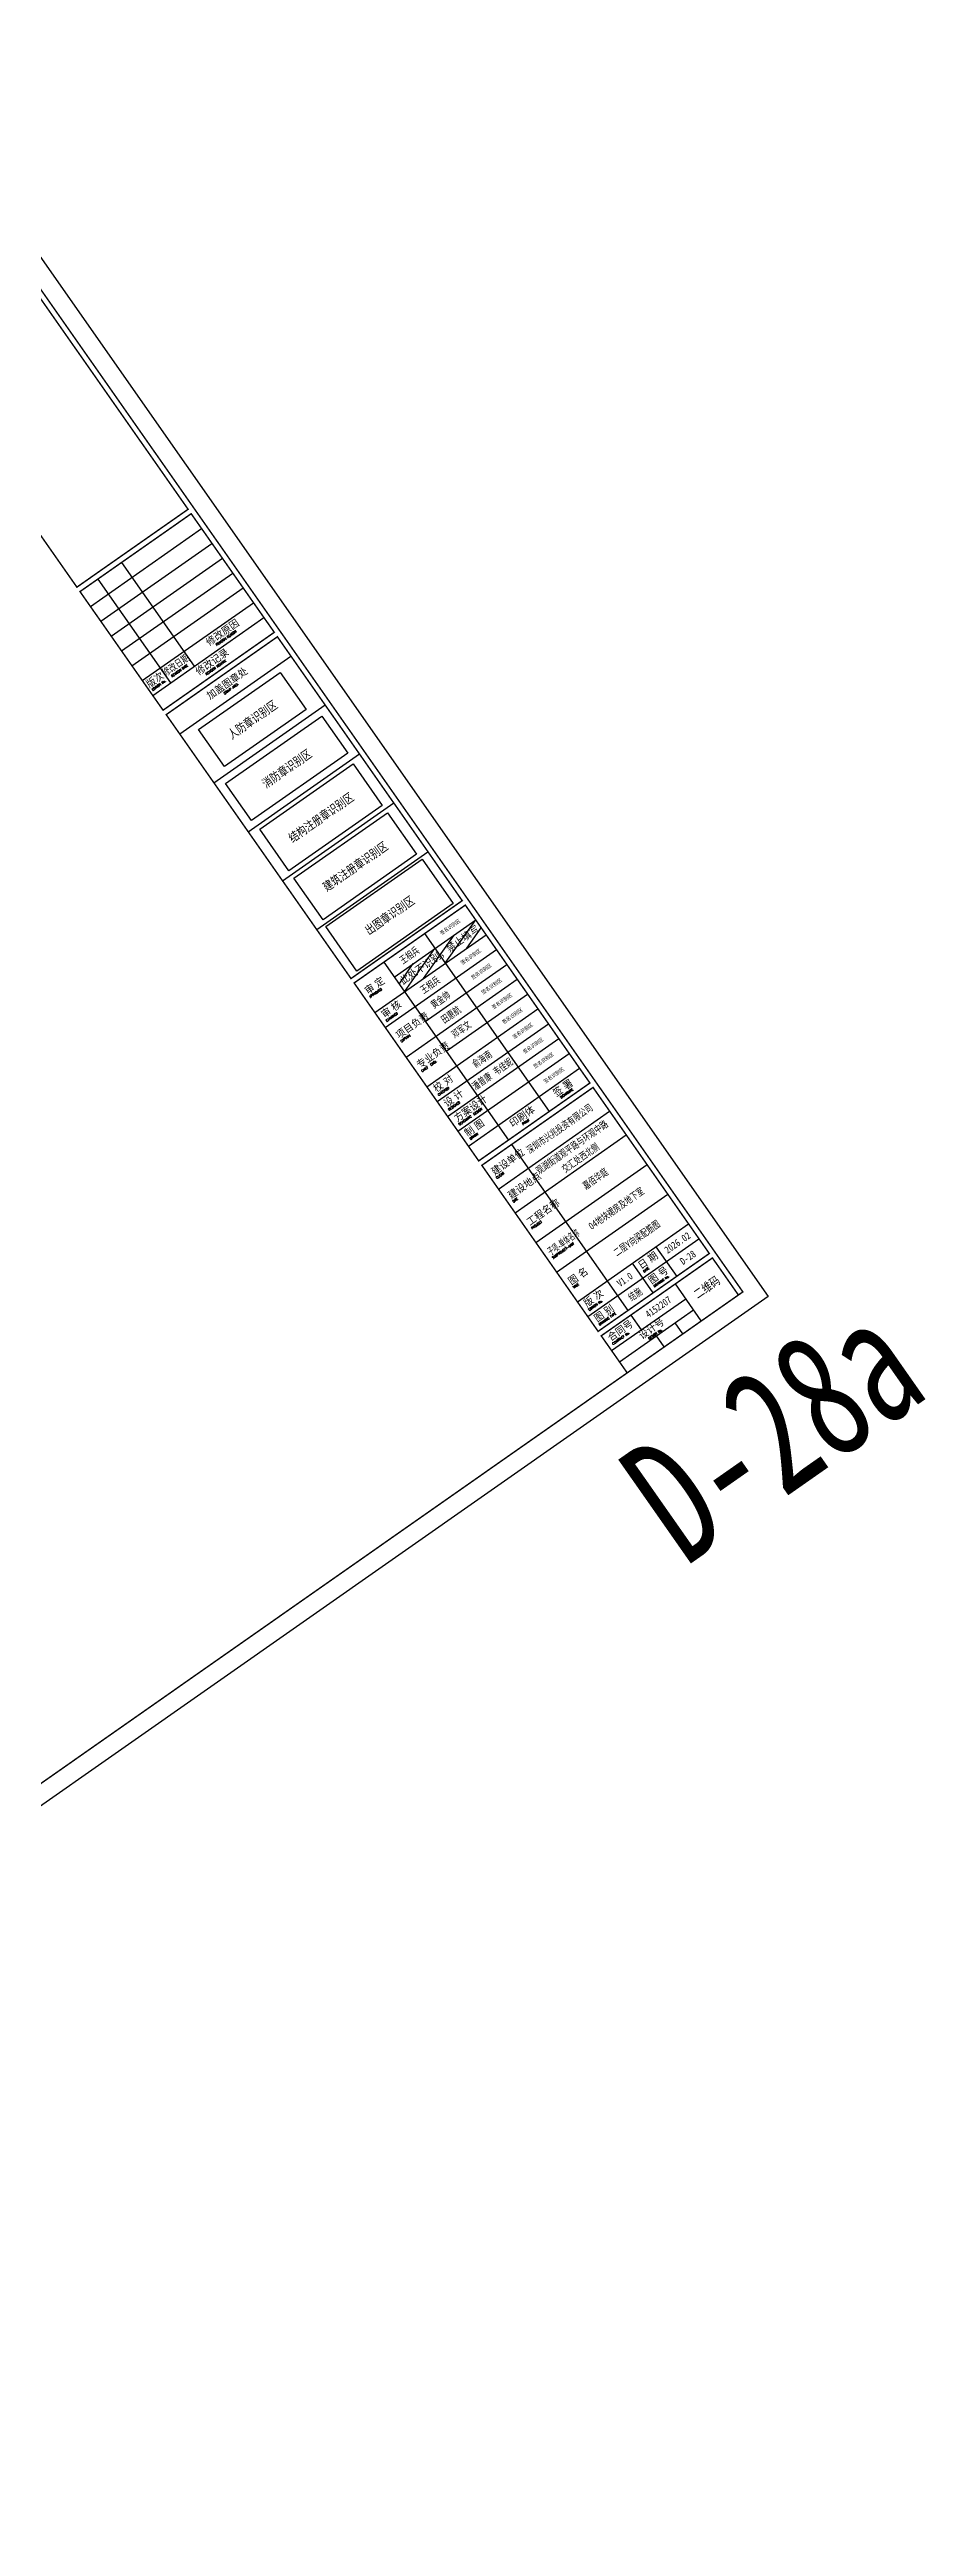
# Model space of a CAD drawing. Header units: millimetres. Extents: x 1089227 to 13101469, y 618865 to 10240562.
# Drawn here: x 3934214 to 4006804, y 4824187 to 5029464 of the extents above; entities that cross this region are included whole.
import ezdxf
from ezdxf.enums import TextEntityAlignment as Align

# ---------------------------------------------------------------- set-up
doc = ezdxf.new("R2010")
doc.units = ezdxf.units.MM
doc.header["$LTSCALE"] = 1000
doc.layers.get('0').update_dxf_attribs({"linetype": 'CONTINUOUS'})
doc.layers.add('S-TEXT', color=32, linetype='CONTINUOUS', lineweight=0)
for name, color, linetype in [('TK', 4, 'CONTINUOUS'), ('TK-TEXT', 7, 'CONTINUOUS'), ('VHBoundary', 4, 'CONTINUOUS')]:
    doc.layers.add(name, color=color, linetype=linetype)
doc.layers.add('TK-MEMO', color=8, linetype='CONTINUOUS', plot=False)
doc.layers.add('TK-不打印', color=8, linetype='CONTINUOUS', plot=False)
doc.styles.add('hzst', font='simsun.ttc', dxfattribs={"width": 0.7})
doc.styles.add('SADITK', font='sadixcsg.shx', dxfattribs={"bigfont": 'AllInOneBig.shx'})
doc.styles.add('SADITK-SX', font='simfang.ttf', dxfattribs={"width": 0.7})
doc.styles.add('SADITK-YW', font='romanc.shx', dxfattribs={"width": 0.7, "bigfont": 'AllInOneBig.shx'})

# ---------------------------------------------------------------- blocks, each defined once
blk = doc.blocks.new('template_31-施工图_A0_A0_1.0000_3fa9c08c64a9101061c9a26412af947e', base_point=(-1189, 0))
at = {"layer": 'TK'}
for p, q in [((1113, 537), (1113, 467)), ((1129, 537), (1129, 467)), ((1101, 527), (1176, 527)), ((1101, 517), (1176, 517)), ((1101, 507), (1176, 507)), ((1101, 497), (1176, 497)), ((1101, 487), (1176, 487)), ((1101, 477), (1176, 477)), ((1101, 467), (1176, 467)), ((1121, 273), (1121, 153)), ((1121, 263), (1176, 263)), ((1148.5, 273), (1148.5, 153)), ((1101, 253), (1176, 253)), ((1101, 243), (1176, 243)), ((1121, 233), (1176, 233)), ((1101, 223), (1176, 223)), ((1121, 213), (1176, 213)), ((1101, 203), (1176, 203)), ((1101, 193), (1176, 193)), ((1101, 183), (1176, 183)), ((1101, 173), (1176, 173)), ((1101, 163), (1176, 163)), ((1121, 150), (1121, 38)), ((1101, 134), (1176, 134)), ((1101, 118), (1176, 118)), ((1101, 98), (1176, 98)), ((1101, 78), (1176, 78)), ((1101, 58), (1176, 58)), ((1138, 58), (1138, 38)), ((1154, 58), (1154, 38)), ((1101, 48), (1176, 48)), ((1121, 35), (1121, 25)), ((1151, 10), (1151, 35)), ((1101, 25), (1151, 25)), ((1101, 17.5), (1151, 17.5)), ((1126, 10), (1126, 17.5)), ((1138.5, 10), (1138.5, 17.5))]:
    blk.add_line(p, q, dxfattribs=at)
blk.add_lwpolyline([(-1189, 841), (1189, 841), (1189, 0), (-1189, 0)], close=True, dxfattribs=at)
at = {"layer": 'TK', "const_width": 0.8}
blk.add_lwpolyline([(-1164, 831), (-1164, 10), (1179, 10), (1179, 831)], close=True, dxfattribs=at)
at = {"layer": 'TK', "color": 4, "const_width": 0.8}
for points in [[(1101, 540), (1176, 540), (1176, 755), (1101, 755)], [(1101, 457), (1176, 457), (1176, 537), (1101, 537)], [(1101, 276), (1176, 276), (1176, 454), (1101, 454)], [(1101, 153), (1176, 153), (1176, 273), (1101, 273)], [(1101, 38), (1176, 38), (1176, 150), (1101, 150)], [(1101, 35), (1176, 35), (1176, 10), (1101, 10)]]:
    blk.add_lwpolyline(points, close=True, dxfattribs=at)
at = {"layer": 'TK-MEMO'}
for points in [[(1111, 437), (1166, 437), (1166, 412), (1111, 412)], [(1106, 404), (1171, 404), (1171, 379), (1106, 379)], [(1107, 372.5), (1170, 372.5), (1170, 344.5), (1107, 344.5)], [(1107, 339.5), (1170, 339.5), (1170, 311.5), (1107, 311.5)], [(1106, 307.5), (1171, 307.5), (1171, 277.5), (1106, 277.5)]]:
    blk.add_lwpolyline(points, close=True, dxfattribs=at)
at = {"layer": 'TK-不打印'}
for p, q in [((1101, 441), (1176, 441)), ((1101, 408), (1176, 408)), ((1101, 375), (1176, 375)), ((1101, 342), (1176, 342)), ((1101, 309), (1176, 309)), ((1121, 253), (1148.5, 263)), ((1121, 258.3), (1133.9, 263)), ((1133.9, 253), (1161.4, 263)), ((1148.5, 253), (1176, 263)), ((1163.1, 253), (1176, 257.7))]:
    blk.add_line(p, q, dxfattribs=at)
at = {"layer": 'VHBoundary'}
blk.add_lwpolyline([(-1189, 841), (1189, 841), (1189, 0), (-1189, 0)], close=True, dxfattribs=at)
at = {"layer": 'TK'}
for s, height, style, width, p in [('EDITION No.', 1.3, 'SADITK-YW', 0.8, (1107, 469)), ('修改日期', 4, 'SADITK', 0.8, (1121, 471)), ('REVISON DATE', 1.3, 'SADITK-YW', 0.8, (1121, 469)), ('REVISON REASON', 1.3, 'SADITK-YW', 0.9, (1152.5, 469)), ('REVISON REMARK', 1.3, 'SADITK-YW', 0.9, (1138.5, 459)), ('STAMP AREA', 1.3, 'SADITK-YW', 0.8, (1138.5, 444.5)), ('PRINT', 1.3, 'SADITK-YW', 0.9, (1134.7, 155)), ('SIGNATURE', 1.3, 'SADITK-YW', 0.9, (1162.2, 155)), ('DESIGN No.', 1.3, 'SADITK-YW', 0.9, (1126, 18))]:
    blk.add_text(s, height=height, dxfattribs=dict(at, style=style, width=width)).set_placement(p, align=Align.CENTER)
at = {"layer": 'TK', "style": 'SADITK'}
for s, p in [('版次', (1107, 471)), ('修改记录', (1138.5, 461)), ('修改原因', (1152.5, 471)), ('加盖图章处', (1138.5, 446.5)), ('印刷体', (1134.7, 157)), ('签 署', (1162.2, 157)), ('日 期', (1146, 52)), ('图 号', (1146, 42)), ('设计号', (1126, 20))]:
    blk.add_text(s, height=4, dxfattribs=at).set_placement(p, align=Align.CENTER)
at = {"layer": 'TK'}
for s, height, style, width, p in [('APPROVED', 1.3, 'SADITK-YW', 0.9, (1103.5, 261)), ('EXAMINED', 1.3, 'SADITK-YW', 0.9, (1103.5, 245)), ('CAPTAIN', 1.3, 'SADITK-YW', 0.9, (1103.5, 231)), ('CHIEF  ENGI.', 1.3, 'SADITK-YW', 0.9, (1103.5, 211)), ('CHECKED', 1.3, 'SADITK-YW', 0.9, (1103.5, 195)), ('DESIGNED', 1.3, 'SADITK-YW', 0.9, (1103.5, 185)), ('SCHEMATIC  DESIGN', 1.3, 'SADITK-YW', 0.8, (1103.5, 175)), ('DRAWN', 1.3, 'SADITK-YW', 0.9, (1104, 165)), ('CLIENT', 1.3, 'SADITK-YW', 0.9, (1103.5, 139)), ('SITE', 1.3, 'SADITK-YW', 0.9, (1103.5, 123)), ('PROJECT', 1.3, 'SADITK-YW', 0.9, (1103.5, 105)), ('子项-单体名称', 4, 'SADITK', 0.6, (1103.5, 87)), ('SUBPROJECT-UNIT', 1.3, 'SADITK-YW', 0.8, (1103.5, 85)), ('TITLE', 1.3, 'SADITK-YW', 0.9, (1103.5, 65)), ('EDITION No.', 1.3, 'SADITK-YW', 0.9, (1103.5, 50)), ('DRAWING TYPE', 1.3, 'SADITK-YW', 0.9, (1103.5, 40)), ('DATE', 1.3, 'SADITK-YW', 0.9, (1140.5, 50)), ('DRAWING No.', 1.3, 'SADITK-YW', 0.9, (1140.5, 40)), ('CONTRACT No.', 1.3, 'SADITK-YW', 0.9, (1103.5, 27))]:
    blk.add_text(s, height=height, dxfattribs=dict(at, style=style, width=width)).set_placement(p)
at = {"layer": 'TK', "style": 'SADITK'}
for s, p in [('审 定', (1103.5, 263)), ('审 核', (1103.5, 247)), ('项目负责', (1103.5, 233)), ('专业负责', (1103.5, 213)), ('校 对', (1103.5, 197)), ('设 计', (1103.5, 187)), ('方案设计', (1103.5, 177)), ('制 图', (1103.5, 167)), ('建设单位', (1103.5, 141)), ('建设地点', (1103.5, 125)), ('工程名称', (1103.5, 107)), ('图 名', (1103.5, 67)), ('版 次', (1103.5, 52.1)), ('图 别', (1103.5, 42)), ('合同号', (1103.5, 29))]:
    blk.add_text(s, height=4, dxfattribs=at).set_placement(p)
at = {"layer": 'TK-MEMO', "style": 'SADITK'}
for s, height, p in [('人防章识别区', 5, (1138.5, 424.5)), ('消防章识别区', 5, (1138.5, 391.5)), ('结构注册章识别区', 5, (1138.5, 358.5)), ('建筑注册章识别区', 5, (1138.5, 325.5)), ('出图章识别区', 5, (1138.5, 292.5)), ('签名识别区', 2, (1162.2, 268)), ('签名识别区', 2, (1162.2, 248)), ('签名识别区', 2, (1162.2, 238)), ('签名识别区', 2, (1162.2, 228)), ('签名识别区', 2, (1162.2, 218)), ('签名识别区', 2, (1162.2, 208)), ('签名识别区', 2, (1162.2, 198)), ('签名识别区', 2, (1162.2, 188)), ('签名识别区', 2, (1162.2, 178)), ('签名识别区', 2, (1162.2, 168))]:
    blk.add_text(s, height=height, dxfattribs=at).set_placement(p, align=Align.MIDDLE)
blk.add_text('二维码', height=5, dxfattribs=at).set_placement((1156.3, 20.6))
at = {"layer": 'TK-TEXT', "style": 'SADITK-SX', "width": 0.7}
for tag, p in [('市政会签', (-1176, 381.5)), ('园林会签', (-1176, 343.5)), ('幕墙会签', (-1176, 305.5)), ('装饰会签', (-1176, 267.5)), ('燃气会签', (-1176, 229.5)), ('暖通会签', (-1176, 191.5)), ('电气会签', (-1176, 153.5)), ('给排水会签', (-1176, 115.5)), ('结构会签', (-1176, 77.5)), ('建筑会签', (-1176, 39.5))]:
    blk.add_attdef(tag, text='', height=4, rotation=90, dxfattribs=at).set_placement(p, align=Align.MIDDLE_CENTER)
for tag, height, p in [('专业审定', 4, (1134.7, 268)), ('专业审核', 4, (1134.7, 248)), ('项目负责1', 4, (1134.7, 238)), ('项目负责2', 4, (1134.7, 228)), ('专业负责1', 4, (1134.7, 218)), ('专业负责2', 4, (1134.7, 208)), ('专业校对', 4, (1134.7, 198)), ('专业设计', 4, (1134.7, 188)), ('方案设计', 4, (1134.7, 178)), ('专业制图', 4, (1134.7, 168)), ('建设单位_001', 4, (1148.5, 140)), ('建设地点_001', 4, (1148.5, 124)), ('工程名称_001', 4, (1148.5, 106)), ('子项名称_001', 4, (1148.5, 86)), ('图纸名称_001', 4, (1148.5, 66)), ('版次', 4, (1129.5, 53)), ('日期', 4, (1165, 53)), ('图别', 4, (1129.5, 43)), ('图号', 4, (1165, 43)), ('合同号', 4, (1136, 30)), ('项目编号1', 2, (1114.1, 13.6)), ('阶段编号1', 2, (1132.2, 13.8)), ('子项编号1', 2, (1144.7, 13.8))]:
    blk.add_attdef(tag, text='', height=height, dxfattribs=at).set_placement(p, align=Align.MIDDLE_CENTER)
at = {"layer": 'TK-不打印', "style": 'SADITK'}
blk.add_text('此处不识别，禁止填写', height=4, dxfattribs=at).set_placement((1148.5, 258.3), align=Align.MIDDLE_CENTER)

msp = doc.modelspace()

# ---------------------------------------------------------------- block references
ref = msp.add_blockref('template_31-施工图_A0_A0_1.0000_3fa9c08c64a9101061c9a26412af947e', (3701586.318, 4721512.406), dxfattribs=dict(xscale=150, yscale=150, zscale=150, rotation=35.00532206532363))
ref.add_attrib('图号', 'D-28', dxfattribs={"layer": 'TK-TEXT', "height": 600, "rotation": 35.00532207, "style": 'SADITK-SX', "width": 0.7}).set_placement((3987110.033, 4929352.299), align=Align.MIDDLE_CENTER)
ref.add_attrib('图别', '结施', dxfattribs={"layer": 'TK-TEXT', "height": 600, "rotation": 35.00532207, "style": 'SADITK-SX', "width": 0.7}).set_placement((3982748.332, 4926297.599), align=Align.MIDDLE_CENTER)
ref.add_attrib('合同号', '4152207', dxfattribs={"layer": 'TK-TEXT', "height": 600, "rotation": 35.00532207, "style": 'SADITK-SX', "width": 0.7}).set_placement((3984665.576, 4925259.668), align=Align.MIDDLE_CENTER)
ref.add_attrib('版次', 'V1.0', dxfattribs={"layer": 'TK-TEXT', "height": 600, "rotation": 35.00532207, "style": 'SADITK-SX', "width": 0.7}).set_placement((3981887.853, 4927526.248), align=Align.MIDDLE_CENTER)
ref.add_attrib('日期', '2026.02', dxfattribs={"layer": 'TK-TEXT', "height": 600, "rotation": 35.00532207, "style": 'SADITK-SX', "width": 0.7}).set_placement((3986249.554, 4930580.947), align=Align.MIDDLE_CENTER)
ref.add_attrib('专业设计', '潘普康 韦佳妮', dxfattribs={"layer": 'TK-TEXT', "height": 600, "rotation": 35.00532207, "style": 'SADITK-SX', "width": 0.7}).set_placement((3970916.43, 4944564.749), align=Align.MIDDLE_CENTER)
ref.add_attrib('专业校对', '俞海南', dxfattribs={"layer": 'TK-TEXT', "height": 600, "rotation": 35.00532207, "style": 'SADITK-SX', "width": 0.7}).set_placement((3970055.951, 4945793.397), align=Align.MIDDLE_CENTER)
ref.add_attrib('专业负责1', '邓军文', dxfattribs={"layer": 'TK-TEXT', "height": 600, "rotation": 35.00532207, "style": 'SADITK-SX', "width": 0.7}).set_placement((3968334.993, 4948250.693), align=Align.MIDDLE_CENTER)
ref.add_attrib('项目负责1', '黄金帅', dxfattribs={"layer": 'TK-TEXT', "height": 600, "rotation": 35.00532207, "style": 'SADITK-SX', "width": 0.7}).set_placement((3966614.036, 4950707.99), align=Align.MIDDLE_CENTER)
ref.add_attrib('项目负责2', '田惠航', dxfattribs={"layer": 'TK-TEXT', "height": 600, "rotation": 35.00532207, "style": 'SADITK-SX', "width": 0.7}).set_placement((3967474.515, 4949479.341), align=Align.MIDDLE_CENTER)
ref.add_attrib('专业审定', '王相兵', dxfattribs={"layer": 'TK-TEXT', "height": 600, "rotation": 35.00532207, "style": 'SADITK-SX', "width": 0.7}).set_placement((3964032.599, 4954393.934), align=Align.MIDDLE_CENTER)
ref.add_attrib('专业审核', '王相兵', dxfattribs={"layer": 'TK-TEXT', "height": 600, "rotation": 35.00532207, "style": 'SADITK-SX', "width": 0.7}).set_placement((3965753.557, 4951936.638), align=Align.MIDDLE_CENTER)
ref.add_attrib('建设单位_001', '深圳市兴兆投资有限公司', (3973998.694, 4937918.601), dxfattribs={"layer": 'TK-TEXT', "height": 600, "rotation": 35.00532207, "style": 'SADITK-SX', "width": 0.7})
ref.add_attrib('建设地点_001', '观湖街道观平路与环观中路', (3974779.981, 4936219.401), dxfattribs={"layer": 'TK-TEXT', "height": 600, "rotation": 35.00532207, "style": 'SADITK-SX', "width": 0.7})
ref.add_attrib('工程名称_001', '嘉佰华庭', (3978655.241, 4934955.533), dxfattribs={"layer": 'TK-TEXT', "height": 600, "rotation": 35.00532207, "style": 'SADITK-SX', "width": 0.7})
ref.add_attrib('子项名称_001', '04地块裙房及地下室', (3979138.705, 4931627.377), dxfattribs={"layer": 'TK-TEXT', "height": 600, "rotation": 35.00532207, "style": 'SADITK-SX', "width": 0.7})
ref.add_attrib('图纸名称_001', '二层Y向梁配筋图', (3981228.257, 4929428.225), dxfattribs={"layer": 'TK-TEXT', "height": 600, "rotation": 35.00532207, "style": 'SADITK-SX', "width": 0.7})
ref.add_attrib('建设地点_002', '交汇处西北侧', (3976940.11, 4936356.511), dxfattribs={"layer": 'TK-TEXT', "height": 600, "rotation": 35.00532207, "style": 'SADITK-SX', "width": 0.7})

# ---------------------------------------------------------------- texts
at = {"layer": 'S-TEXT', "linetype": 'Continuous', "style": 'hzst', "width": 0.7}
msp.add_text('D-28a', height=10500, rotation=35.00532206, dxfattribs=at).set_placement((3986859.384, 4903643.03))

doc.saveas('drawing.dxf')
